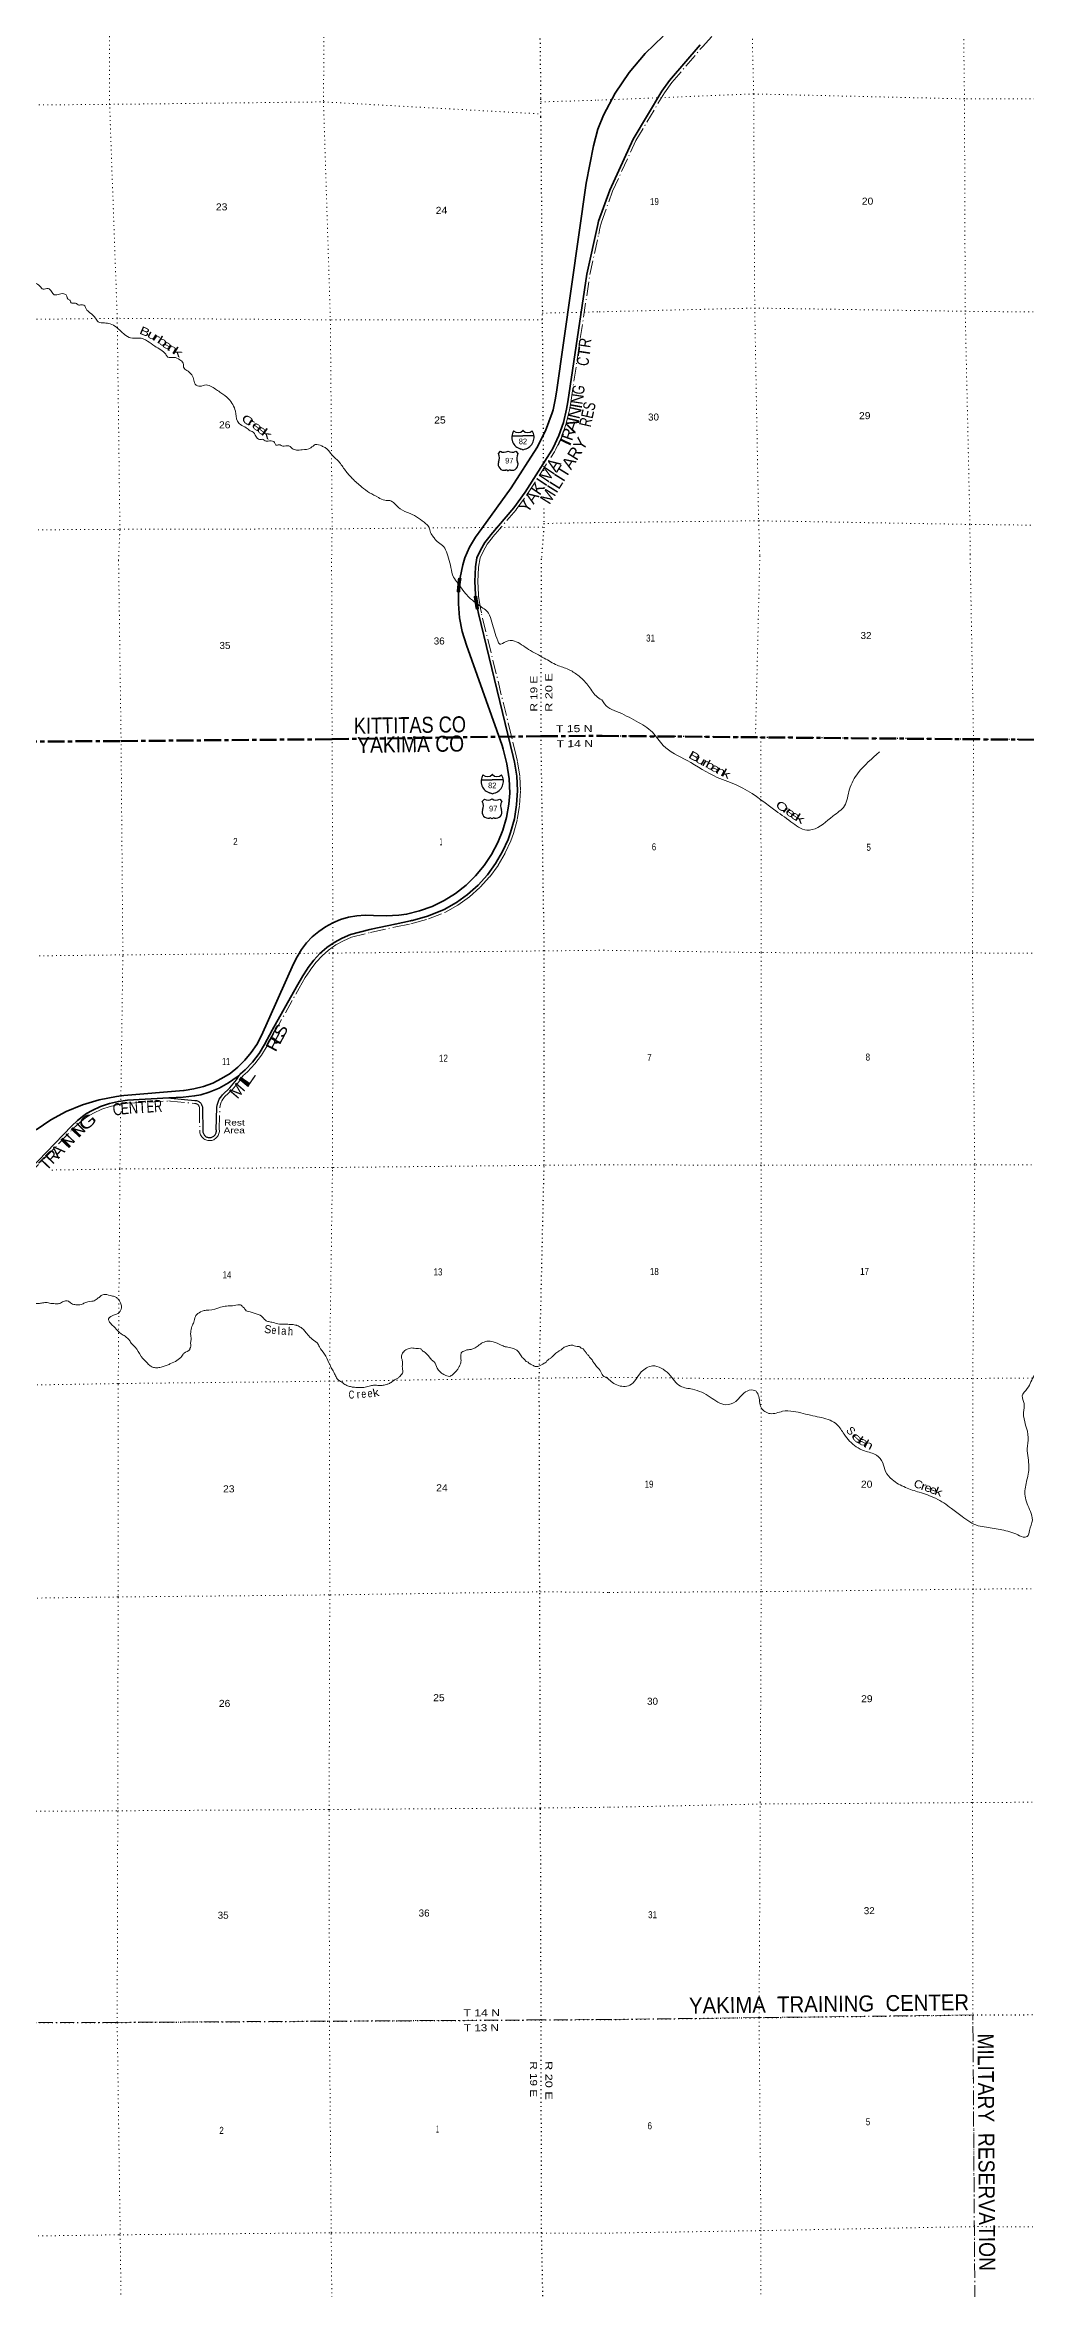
# Model space of a CAD drawing. Header units: feet. Extents: x -6 to 252658, y -374658 to -170635.
# Drawn here: x 143383 to 167890, y -317587 to -261526 of the extents above; entities that cross this region are included whole.
import ezdxf
from ezdxf.enums import TextEntityAlignment as Align

# ---------------------------------------------------------------- set-up
doc = ezdxf.new("R2010")
doc.units = ezdxf.units.FT
doc.header["$LTSCALE"] = 70
for name, pattern in [('DOT_DASHED', [7.7, 5, -1.2, 0.3, -1.2]), ('DOTTED', [1.5, 0.3, -1.2]), ('LONG_DASH_SHORT_DASH', [9.9, 6, -1.2, 1.5, -1.2])]:
    doc.linetypes.add(name, pattern=pattern)
for name, color, linetype, lineweight in [('11', 7, 'LONG_DASH_SHORT_DASH', 60), ('15', 7, 'Continuous', 25), ('16', 7, 'Continuous', 25), ('18', 7, 'Continuous', 35), ('39', 7, 'Continuous', 13), ('44', 7, 'DOT_DASHED', 13), ('45', 7, 'Continuous', 25), ('55', 7, 'Continuous', 13), ('6', 7, 'DOTTED', 25), ('7', 7, 'DOTTED', 13)]:
    doc.layers.add(name, color=color, linetype=linetype, lineweight=lineweight)
doc.layers.add('12', color=7, linetype='Continuous')
doc.layers.add('41', color=7, linetype='Continuous')

msp = doc.modelspace()

# ---------------------------------------------------------------- linework, layer by layer
at = {"layer": '11'}
for points in [[(139991.69, -278955.12), (145289.24, -278925.05), (150562.6, -278877.95), (155787.41, -278802.25), (157314.66, -278795.95)], [(157314.66, -278795.95), (166340.44, -278878.47), (171882.51, -278919.52), (188780.3, -278964.83)]]:
    msp.add_lwpolyline(points, dxfattribs=at)
at = {"layer": '15'}
for p, q in [((155058.6, -271297.7), (155335.01, -271297.7)), ((155331.31, -271166.23), (155334.21, -271163.32)), ((155337.38, -271165.7), (155333.95, -271163.32)), ((155335.01, -271643.28), (155271.12, -271625.32)), ((155334.48, -271643.54), (155398.11, -271624.8)), ((154292.25, -279893.99), (154568.66, -279893.99)), ((154568.66, -280239.57), (154504.77, -280221.61)), ((154564.96, -279762.52), (154567.86, -279759.61)), ((154571.03, -279761.99), (154567.6, -279759.61)), ((154568.13, -280239.83), (154631.76, -280221.09))]:
    msp.add_line(p, q, dxfattribs=at)
for points in [[(155610.37, -271297.7), (155334.48, -271297.7), (155335.01, -271297.7)], [(154844.02, -279893.99), (154568.13, -279893.99), (154568.66, -279893.99)]]:
    msp.add_lwpolyline(points, dxfattribs=at)
for centre, radius, start, end in [((155361.23, -271332.8), 306.13, 148.44436, 254.43378), ((155212.63, -271050.2), 165.66, 227.34298, 315.81155), ((155456.32, -271050.2), 165.66, 224.18883, 312.69391), ((155307.72, -271332.8), 306.13, 283.08088, 31.62481), ((154594.88, -279929.09), 306.13, 148.44436, 254.43378), ((154446.28, -279646.49), 165.66, 227.3422, 315.81178), ((154689.97, -279646.49), 165.66, 224.18884, 312.6939), ((154541.37, -279929.09), 306.13, 283.08086, 31.62486)]:
    msp.add_arc(centre, radius, start, end, dxfattribs=at)
at = {"layer": '16'}
for p, q in [((154720.71, -271742.24), (154772.02, -271683.48)), ((154963.78, -271677.51), (154963.5, -271677.71)), ((155155.87, -271683.39), (155207.26, -271742.24)), ((154318.55, -280436.95), (154369.86, -280378.19)), ((154561.62, -280372.22), (154561.34, -280372.42)), ((154753.71, -280378.1), (154805.1, -280436.95))]:
    msp.add_line(p, q, dxfattribs=at)
for centre, radius, start, end in [((154527.73, -271852.87), 222.05, 332.97043, 29.75871), ((154863.1, -271525.82), 182.07, 239.97227, 303.45418), ((155064.88, -271526.32), 181.52, 236.33975, 300.08743), ((155064.87, -271525.82), 182.07, 236.54582, 236.59441), ((155400.23, -271852.87), 222.05, 150.24129, 207.02957), ((154866.92, -272007.77), 151.42, 159.09177, 283.81923), ((155061.04, -272007.77), 151.42, 256.18077, 20.90823), ((154464.76, -280702.48), 151.42, 159.09177, 283.81923), ((154125.57, -280547.58), 222.05, 332.97043, 29.75871), ((154460.94, -280220.53), 182.07, 239.97227, 303.45418), ((154662.72, -280221.03), 181.52, 236.33975, 300.08743), ((154662.71, -280220.53), 182.07, 236.54582, 236.59441), ((154658.88, -280702.48), 151.42, 256.18077, 20.90823), ((154998.07, -280547.58), 222.05, 150.24129, 207.02957)]:
    msp.add_arc(centre, radius, start, end, dxfattribs=at)
for centre, major_axis, start_param, end_param in [((154922.26, -272206.59), (-19.56, 51.67), 4.95877769, 6.28318531), ((155005.71, -272206.59), (19.56, 51.67), 0, 1.32637542), ((154520.1, -280901.3), (-19.56, 51.67), 4.95877769, 6.28318531), ((154603.55, -280901.3), (19.56, 51.67), 0, 1.32637542)]:
    msp.add_ellipse(centre, major_axis=major_axis, ratio=0.929097, start_param=start_param, end_param=end_param, dxfattribs=at)
at = {"layer": '18'}
msp.add_line((153722.21, -275206.26), (153722.24, -275202.92), dxfattribs=at)
for points in [[(157210.37, -263631.5), (157350.06, -263284.72), (157641.81, -262735.48), (157989.38, -262219.74), (158388.95, -261743.16), (158836.15, -261310.96)], [(157226.19, -265933.22), (157506.73, -265156.23), (158092.05, -263884.94), (158807.06, -262681.81), (159001.7, -262419.85), (159765.89, -261523.34)], [(153881.08, -274349.65), (154001.51, -274081.9), (154150.6, -273825.89), (154305.12, -273612.33), (155037.36, -272593.85), (155685.35, -271594.72), (155898.45, -271168.21), (156065.36, -270723.16), (156086.71, -270647.28), (156139.65, -270393.89), (156172.27, -270208.73), (156912.77, -264984), (157095.04, -264049.14), (157210.37, -263631.5)], [(154182.3, -274347.63), (154271.25, -274153.39), (154381.82, -273966.47), (154511.32, -273792.14), (154528.12, -273772.09), (155106.4, -273095.23), (155388.5, -272705.35), (156055.64, -271655.14), (156089.36, -271593.75), (156233.92, -271286.02), (156345.51, -270964.86), (156422.93, -270633.8), (156455.43, -270448.27), (156934.75, -267254.71), (157203.65, -266014.47), (157226.19, -265933.22)], [(143167.69, -288637.6), (143529.91, -288388.95), (143916.13, -288179.53), (144322.13, -288011.62), (144743.45, -287887.07), (145175.49, -287807.25), (145360.62, -287784.11), (146850.49, -287655.27), (146861.49, -287654.27), (147106.83, -287618.48), (147347.09, -287557.25), (147579.63, -287471.23), (147801.91, -287361.38), (148011.48, -287228.89), (148206.06, -287075.23), (148383.51, -286902.06), (148541.89, -286711.3), (148679.46, -286505.03), (148794.71, -286285.51), (149602.65, -284491.63), (149688.23, -284314.25), (149797.61, -284136.35), (149924.98, -283970.87), (150068.95, -283819.6), (150227.95, -283684.21), (150400.22, -283566.19), (150583.89, -283466.81), (150776.94, -283387.19), (150977.26, -283328.17), (151182.65, -283290.42), (151390.86, -283274.34), (151599.61, -283280.12), (151917.04, -283296.18), (152234.41, -283278.98), (152427.71, -283252.01), (152751.76, -283170.64), (153065.53, -283055.85), (153365.59, -282908.89), (153648.63, -282731.38), (153911.58, -282525.24), (154151.53, -282292.75), (154365.87, -282036.46), (154552.24, -281759.16), (154708.61, -281463.9), (154833.26, -281153.91), (154924.82, -280832.59), (154982.3, -280503.46), (155003.58, -280228.91), (154987.15, -279864.92), (154931.43, -279490.91), (154836.91, -279124.78), (154811.74, -279035.82), (153919.67, -276525.35), (153817.16, -276190.3), (153750.23, -275846.38), (153719.62, -275497.34), (153722.59, -275203.57), (153735.85, -275019.14), (153754.09, -274879.48), (153763, -274837.26), (153830.45, -274517.81), (153881.08, -274349.65)], [(148272.34, -287244.92), (148393.89, -287140.23), (148577.03, -286945.62), (148738.82, -286732.94), (148877.5, -286504.51), (149065.63, -286151.94), (149674.27, -285064), (149829.22, -284794.01), (149940.95, -284625.43), (149967.8, -284584.66), (150104.7, -284403.1), (150259.83, -284236.84), (150431.49, -284087.7), (150617.8, -283957.33), (150816.71, -283847.14), (151026.06, -283758.35), (151503.18, -283634.37), (151542.36, -283626.53), (152139.99, -283497.64), (152520.41, -283417.89), (152545.55, -283412.62), (152570.41, -283405.69), (152952.28, -283299.3), (153345.06, -283144.03), (153367.86, -283133.53), (153670.08, -282960.9), (153952.6, -282757.62), (154212.32, -282525.93), (154446.4, -282268.36), (154652.27, -281987.73), (154827.68, -281687.12), (154964.11, -281386.64), (155026.49, -281213.28), (155120.22, -280869.26), (155177.48, -280517.32), (155197.64, -280161.33), (155180.48, -279805.18), (155126.18, -279452.78), (155094.12, -279307.25), (154222.31, -275741.12), (154196.87, -275623.16), (154148.26, -275309.06), (154146.97, -275265.8), (154130.03, -274938.06), (154149.56, -274570.3), (154182.3, -274347.63)], [(146483.18, -287844.56), (146844.39, -287824.7), (147127.43, -287793.59), (147281.38, -287763.89), (147491.04, -287698.69), (147737.5, -287595.4), (147971.81, -287466.91), (148191.41, -287314.63), (148272.34, -287244.92)], [(142172.08, -290487.39), (144047.76, -288548.34), (144196.27, -288406.82), (144358.75, -288281.59), (144427.88, -288236), (144567.9, -288154.74), (144777.23, -288057), (144995.64, -287981.69), (145220.72, -287929.61), (145450.01, -287901.35), (146483.18, -287844.56)]]:
    msp.add_lwpolyline(points, dxfattribs=at)
at = {"layer": '39'}
for points in [[(139035.59, -267684.41), (139156.93, -267680.63), (139350.22, -267717.75), (139543.3, -267716.63), (139673.45, -267607.18), (139827.84, -267517.72), (139902.4, -267543.45), (140034.98, -267512.49), (140187.28, -267406.94), (140357.77, -267317.38), (140472.32, -267300.61), (140567.14, -267354.41), (140697.87, -267353.65), (140872.43, -267272.12), (140926.58, -267243.63), (140954.46, -267191.13), (141006.47, -267138.49), (141097.02, -267146.02), (141217.7, -267145.32), (141400.73, -267146.27), (141604.02, -267173.27), (141742.81, -267174.48), (141865.31, -267139.55), (141957.7, -267114.86), (142106.61, -267128.08), (142237.59, -267173.62), (142362.68, -267245.35), (142429.09, -267253.02), (142509.87, -267314.95), (142590.35, -267318.51), (142642.79, -267346.38), (142797.71, -267355.55), (142940.78, -267405.04), (143134.21, -267470.34), (143261.42, -267562.19), (143338.22, -267632.2), (143464.86, -267617.37), (143547.71, -267691.36), (143616.52, -267769.47), (143749.21, -267758.63), (143883.94, -267753.82), (143932.51, -267809.9), (143954.99, -267876.2), (144017.56, -267918.1), (144037.95, -267970.32), (144078.23, -267980.15), (144118.45, -267977.9), (144152.66, -267981.73), (144231.36, -268029.58), (144321.82, -268021), (144380.31, -268050.86), (144412.89, -268125.14), (144509.93, -268219.19), (144647.44, -268357.27), (144718.31, -268445.43), (144873.35, -268476.73), (145016.25, -268496.03), (145171.59, -268583.7), (145375.71, -268765.68), (145527.01, -268851.36), (145730.16, -268852.19), (145945.77, -268927.43), (146131.5, -269055.17), (146280.83, -269146.89), (146404.11, -269258.9), (146458.8, -269331.04), (146601.65, -269338.27), (146760.84, -269393.7), (146837.72, -269477.8), (146862.54, -269606.47), (146963.49, -269678.35), (147034.26, -269748.39), (147101.28, -269870.79), (147142.23, -270005.41), (147263.18, -270057.04), (147411.86, -270025.99), (147560.95, -270073.43), (147782.99, -270223.1), (147976.87, -270370.93), (148080.22, -270515.25), (148147.47, -270679.92), (148197.08, -270931.24), (148269.94, -271015.35), (148417.19, -271095.01), (148518.15, -271168.9), (148608.92, -271218.7), (148655.64, -271304.98), (148748.6, -271386.97), (148839.12, -271388.45), (148889.59, -271424.39), (148998.21, -271425.78), (149127.15, -271465.28), (149157.65, -271527.51), (149240.08, -271520.99), (149330.78, -271556.69), (149405.17, -271550.22)], [(149405.17, -271550.22), (149499.73, -271555.71), (149566.39, -271609.67), (149677.23, -271651.3), (149811.97, -271646.49), (150032.95, -271596.9), (150141.14, -271517.77), (150304.23, -271551.04), (150388.91, -271588.79), (150566.92, -271778.98), (150728.68, -271939.07), (150892.76, -272157.52), (151068.84, -272361.81), (151305.31, -272575.81), (151499.15, -272717.6), (151721.03, -272837.08), (151882.32, -272908.61), (152007.05, -272913.92), (152097.84, -272965.73), (152263.59, -273119.76), (152511.61, -273237.08), (152723.42, -273354.6), (152907.2, -273494.44), (152988.14, -273586.56), (153021, -273713.18), (153102.07, -273829.45), (153158.8, -273905.61), (153294.11, -274009.5), (153399.41, -274143.75), (153474.75, -274353.26)], [(153474.75, -274353.26), (153534.79, -274591.49), (153598.3, -274826.06), (153703.16, -274972.96)], [(153700.51, -274969.24), (153768.16, -275064.02), (153897.51, -275233.94), (154026.67, -275369.73), (154210.6, -275512.19)], [(154210.6, -275512.19), (154240.24, -275535.15), (154472.02, -275726.56), (154559.57, -275952.95), (154623.03, -276177.48), (154706.66, -276421.97), (154753.24, -276500.01), (154911.36, -276436.83), (155119.94, -276427.57), (155474.17, -276634.33), (155868.6, -276852.9), (156188.55, -277027.73), (156472.01, -277134.5), (156705.53, -277279.71), (156957.68, -277525.22), (157165.84, -277797.09), (157305.19, -277897.26)], [(164247.02, -279196.77), (163718.85, -279718.35), (163497.9, -280129.66), (163371.56, -280546.45), (163083.28, -280799.34), (162568.14, -281137.93), (162433.4, -281150.75), (162035.79, -280941.94), (161601.37, -280630.83), (160714.6, -280040.86), (160192.25, -279834.77), (159437.24, -279410.89), (158839.44, -279032.36), (158569.93, -278706.24), (158167.9, -278429.11), (157675.51, -278184.66), (157456.78, -278080.64), (157305.19, -277897.26)], [(141232.78, -292619.3), (141335.56, -292625.86), (141373.55, -292613.35), (141395.59, -292609.07), (141493.64, -292583.79), (141625.91, -292566.1), (141730.12, -292552.77), (141818.47, -292555.69), (141892.86, -292566.81), (142064.08, -292618.85), (142110.56, -292646.36), (142122.98, -292678.3), (142126.18, -292780.57), (142132.64, -292989.13), (142139.27, -293041.21), (142164.27, -293119.13), (142194.93, -293166.9), (142201.07, -293176.85), (142257.74, -293216.27), (142368.42, -293240.97), (142512.84, -293233.18), (142546.68, -293208.68), (142600.27, -293157.87), (142657.6, -293082.93), (142743.22, -293023.7), (142821.13, -292992.64), (142915.22, -292971.41), (143015.58, -292972.18), (143083.94, -292981.37), (143224.41, -292979.62), (143326.62, -292966.33), (143442.92, -292956.87), (143561.64, -292981.47), (143571.67, -292981.35), (143714.24, -292987.62), (143752.28, -292979.12), (143846.05, -292929.81), (143898.06, -292915.13), (143972.43, -292924.24), (144045.33, -292979.51), (144109.86, -293004.78), (144202.32, -293015.68), (144316.49, -292996.22), (144356.37, -292973.66), (144558.52, -292925.02), (144614.6, -292914.29), (144716.13, -292842.82), (144724.11, -292838.71), (144789.71, -292783.73), (144879.7, -292756.55), (145074.86, -292796.26), (145159.45, -292821.29), (145218.24, -292870.72), (145248.81, -292910.46), (145283.82, -292986.26), (145297.1, -293092.42), (145277.73, -293152.84), (145234.27, -293211.55), (145188.45, -293242.21), (145064.55, -293287.88), (145006.75, -293322.7), (144977.11, -293363.18), (144975.41, -293389.28), (145008.34, -293459.09), (145099.73, -293550.24), (145115.97, -293566.08), (145172.89, -293627.57), (145341.12, -293767.92), (145389.63, -293797.41), (145420.13, -293831.13), (145472.76, -293868.6), (145523.83, -293944.2), (145609.21, -294037.43), (145643.75, -294073.12), (145780.72, -294286.07), (145827.62, -294349.69), (145947.46, -294470.57), (145959.66, -294484.46), (146034.68, -294549.74), (146123.38, -294582.75), (146231.75, -294581.41), (146287.83, -294570.68), (146487.74, -294502.02), (146527.64, -294481.46)], [(157424.91, -294825.81), (157681.06, -295016.89), (158007.07, -295025.09), (158292.87, -294691.82), (158575.7, -294541.48), (158983.32, -294742.19), (159272.83, -295046.08), (159575.1, -295122.77), (160016.9, -295319.27), (160406.36, -295510.03), (160655.37, -295426.21), (160939.59, -295167.32), (161134.7, -295156.17), (161250.98, -295428.88), (161290.1, -295581.42), (161512.32, -295732.93), (161825.88, -295674.88), (162095.52, -295677.37), (162581.08, -295787.19), (163016.36, -295899.31), (163181.96, -296002.89), (163364.47, -296247.09), (163668.11, -296558.94), (163873.96, -296664.31), (164174.41, -296773.17), (164330.45, -296963.24), (164400.11, -297177.93), (164566.3, -297382.01), (164897.43, -297577.13), (165242.2, -297697.79), (165651.55, -297848.25), (166049.42, -298103.29), (166312.18, -298304.82), (166711.91, -298533.72), (166919.39, -298572.74), (167310.13, -298638.88), (167705.22, -298761.27), (167888.67, -298820.53), (167942.9, -298802.14), (168000.38, -298653.07), (168069.29, -298393.38), (168021.75, -298176.56), (167886.7, -297791.39), (167924.85, -297431.38), (167985.06, -297061.19), (167942.19, -296609.16), (167966.71, -296329.63), (167850.41, -295707.16), (167863.14, -295475.94), (167817.8, -295291.27), (167941.48, -295107.65), (168122.63, -294770.95), (168318.93, -294619.08), (168725.27, -294600.71), (169107.24, -294542.27), (169338.85, -294579.15), (169547.03, -294393.05), (169573.07, -294027.07), (169636.69, -293896.05), (169817.79, -293897.04), (169968, -293777.6), (169924.4, -293546.69), (169973.87, -293403.69), (170021.23, -293242.62), (169963.72, -293041.94), (170082.1, -292984.99), (170268.14, -293142.73), (170402.14, -293003.28), (170534.27, -292887.96), (170744.92, -292782.25), (171036.58, -292764.52), (171341.67, -292634.15), (171595.05, -292608.6), (171704.6, -292762.75), (171759.37, -292838.83), (171883.58, -292745.66), (172066.2, -292662.22), (172179.11, -292701.78), (172321.36, -292942.18), (172452.04, -292923.36), (172600.39, -292830.05), (172731.44, -292873.54), (172686.13, -293040.63), (172837.95, -293196.55), (173203.9, -293152.27), (173616.48, -293168.03), (173892.91, -293299.14), (173859.7, -293470.18), (173879.12, -293695.2), (173973.51, -293664.51), (174081.51, -293551.34)], [(146527.64, -294481.46), (146806.48, -294297.47), (146838.03, -294248.94), (146865.78, -294218.5), (147003.21, -294128.55), (147009, -294108.41), (147028.35, -294045.98), (147027.34, -293959.73), (147042.32, -293867.28), (147033.55, -293803.18), (147029.27, -293781.17), (147030.32, -293698.91), (147060.79, -293558.11), (147084.12, -293493.63), (147105.68, -293449.23), (147146.19, -293308.31), (147175.76, -293261.8), (147313.24, -293175.85), (147413.28, -293148.54), (147481.48, -293145.69), (147777.73, -293075.83), (147923.88, -293043.94), (148076.33, -293036.03), (148248.69, -293013.85), (148292.98, -293025.34), (148337.72, -293074.93), (148351.85, -293082.79), (148416.98, -293160.22), (148465.36, -293177.68), (148662.73, -293235.42), (148765.57, -293276.28), (148877.17, -293379.22), (148897.46, -293399.03), (148976.13, -293432.17), (149088.82, -293456.86), (149245.8, -293493.03), (149426.53, -293500.84), (149557.04, -293505.25), (149675.71, -293525.86), (149689.8, -293529.69), (149742.26, -293553.11), (149841.42, -293622.11), (149906.56, -293701.54), (150131.92, -293921.44), (150194.72, -293970.82), (150245.96, -294062.47), (150370.5, -294243.48), (150481.44, -294462.78), (150497.95, -294500.69), (150520.21, -294516.46)], [(150518.2, -294516.48), (150553.46, -294614.35), (150594.2, -294666), (150614.92, -294721.92), (150639.47, -294761.74), (150690.79, -294859.41), (150804.23, -294948.27), (150905.38, -295017.24), (151000.13, -295052.19), (151090.67, -295071.12), (151161, -295078.28), (151359.7, -295077.85), (151493.8, -295046.1), (151597.9, -295022.75), (151742.49, -295029), (151764.56, -295028.73), (151814.73, -295028.1), (151918.85, -295006.76), (151994.76, -294975.74), (152078.46, -294924.56), (152138.16, -294879.69), (152208, -294844.73), (152261.64, -294797.93), (152330.67, -294692.77), (152317.02, -294554.51), (152326.14, -294476.17), (152319.24, -294400.02), (152298.28, -294324.05), (152297.86, -294287.95), (152313.33, -294237.6), (152340.99, -294199.15), (152344.93, -294193.09), (152382.61, -294154.51), (152436.47, -294125.75), (152552.5, -294092.24), (152618.81, -294099.44), (152761.46, -294111.73), (152795.74, -294125.35), (152814.11, -294151.2), (152858.63, -294182.75), (152998.76, -294323.45), (153069.95, -294404.82), (153112.47, -294436.39), (153192.6, -294595.89), (153267.97, -294691.26), (153338.86, -294746.56), (153355.02, -294754.38), (153429.69, -294789.57), (153498.07, -294800.76), (153583.82, -294753.57), (153667.12, -294668.3), (153714.55, -294603.52), (153747.96, -294542.93), (153784.88, -294438.16), (153781.21, -294295.77), (153788.44, -294227.47), (153794.28, -294211.36), (153877.98, -294160.17), (153911.94, -294145.72), (153956.02, -294139.15), (153974.06, -294136.93), (154058.19, -294121.85), (154142.12, -294090.73), (154243.61, -294015.26), (154361.19, -293943.59), (154431.2, -293922.67), (154513.52, -293925.68), (154589.93, -293936.77), (154791.61, -294020.55), (154888.4, -294059.48), (155029.21, -294085.84), (155095.69, -294107.08), (155127.94, -294118.73), (155290.51, -294291.26), (155319.1, -294333.03), (155365.68, -294368.57), (155388.12, -294400.39), (155418.53, -294426.09), (155464.97, -294449.59), (155505.54, -294487.22), (155521.67, -294493.03), (155596.39, -294532.24), (155682.99, -294557.25), (155728.98, -294542.64), (155868.7, -294474.73), (155912.49, -294444.09), (155934.24, -294415.75), (155985.95, -294374.99), (156041.68, -294334.18), (156130.98, -294246.83), (156234.46, -294169.33), (156254.4, -294159.05), (156292.3, -294138.52), (156326, -294102), (156413.79, -294056.78), (156485.75, -294031.83), (156586.03, -294024.58)], [(156586.03, -294024.58), (156722.88, -294057), (156757.05, -294060.6), (156787.57, -294096.33), (156843.95, -294111.68), (156864.5, -294153.56), (156898.98, -294183.23), (156919.5, -294223.1), (156970.36, -294280.65), (156986.67, -294302.52), (157049.67, -294369.95), (157100.86, -294457.58), (157143.54, -294503.2), (157170.19, -294551.01), (157218.86, -294594.56), (157382.02, -294817.23), (157424.52, -294823.5)]]:
    msp.add_spline(points, degree=3, dxfattribs=at)
at = {"layer": '44'}
for points in [[(157296.73, -265958.7), (157576.19, -265184.7), (158158.53, -263919.88), (158869.56, -262723.44), (159060.41, -262466.59), (159822.02, -261573.1), (161042.08, -260249.55)], [(154265.05, -274347.07), (154337.8, -274188.19), (154444.37, -274008.04), (154570.22, -273838.63), (154585.38, -273820.53), (155165.39, -273141.65), (155450.59, -272747.48), (156120.23, -271693.34), (156156.24, -271627.78), (156303.47, -271314.35), (156417.64, -270985.76), (156496.44, -270648.82), (156529.46, -270460.31), (157008.56, -267268.24), (157228.4, -266254.28)], [(157296.73, -265958.7), (157257.39, -266106.29), (157228.4, -266254.28)], [(155050.49, -278812.93), (154295.41, -275724.31), (154270.65, -275609.51), (154223.09, -275302.18), (154221.91, -275262.75), (154205.13, -274938.11), (154224.29, -274577.4), (154265.05, -274347.07)], [(148329.02, -287295.09), (148445.81, -287194.49), (148634.34, -286994.16), (148800.89, -286775.22), (148942.69, -286541.65), (149131.45, -286187.91), (149739.52, -285100.98), (149893.07, -284833.43), (150003.53, -284666.77), (150029.12, -284627.91), (150162.22, -284451.39), (150311.99, -284290.88), (150477.71, -284146.9), (150657.58, -284021.03), (150849.61, -283914.65), (151050.26, -283829.55), (151519.98, -283707.49), (151557.62, -283699.96), (152155.59, -283571), (152535.8, -283491.29), (152563.33, -283485.52), (152590.54, -283477.94), (152976.2, -283370.49), (153374.55, -283213.02), (153402.21, -283200.28), (153710.69, -283024.07), (153999.59, -282816.2), (154265.18, -282579.28), (154504.55, -282315.89), (154715.07, -282028.92), (154894.39, -281721.61), (155033.65, -281414.89), (155098.07, -281235.87), (155193.62, -280885.18), (155252.14, -280525.48), (155272.74, -280161.65), (155255.2, -279797.64), (155199.94, -279438.99), (155167.18, -279290.27), (155050.02, -278811.05)], [(146480.98, -287919.88), (146525.08, -287925.45), (147127.75, -287980.25), (147144.55, -287981.76), (147157.22, -287984.25), (147169.54, -287988.05), (147181.42, -287993.13), (147192.69, -287999.41), (147203.24, -288006.83), (147212.96, -288015.32), (147221.73, -288024.78), (147229.48, -288035.1), (147236.1, -288046.19), (147241.53, -288057.9), (147245.69, -288070.09), (147248.57, -288082.68), (147250.11, -288095.5), (147250.33, -288109.92), (147250.14, -288113.86), (147254.28, -288647.77), (147253.6, -288668.07), (147255.44, -288693.79), (147259.96, -288719.17), (147267.11, -288743.94), (147276.81, -288767.83), (147288.95, -288790.56), (147303.39, -288811.91), (147320, -288831.62), (147338.57, -288849.5), (147358.91, -288865.33), (147380.79, -288878.96), (147403.98, -288890.22), (147428.21, -288898.99), (147453.24, -288905.2), (147478.77, -288908.74), (147504.53, -288909.6), (147530.25, -288907.76), (147555.63, -288903.24), (147580.4, -288896.09), (147604.27, -288886.39), (147627.02, -288874.25), (147648.36, -288859.81), (147668.08, -288843.2), (147685.95, -288824.63), (147701.78, -288804.31), (147715.42, -288782.41), (147726.68, -288759.22), (147735.46, -288734.97), (147741.65, -288709.94), (147745.19, -288684.43), (147746.05, -288658.67), (147744.3, -288634.3), (147744.03, -288632.37), (147757.77, -288085.41), (147763.95, -288040.35), (147774.87, -287995.93), (147790.37, -287952.9), (147810.28, -287911.73), (147834.38, -287872.87), (147863.02, -287835.96), (147877.72, -287819.83), (148062.32, -287639.63), (148230.57, -287436.92), (148311.59, -287319.97), (148328.27, -287295.88)], [(142228.44, -290537), (144100.61, -288601.58), (144245.17, -288463.83), (144402.35, -288342.68), (144467.38, -288299.79), (144602.66, -288221.28), (144805.4, -288126.62), (145016.37, -288053.87), (145233.8, -288003.57), (145456.66, -287976.1), (146480.97, -287919.8)], [(157535.27, -310872.72), (155790.5, -310884.04), (145191.11, -310946.39), (139887.65, -310952.78), (139908.89, -305686.29), (134609.69, -305672.76), (134675.07, -301643.34), (137844.69, -301718.87), (137845.02, -301529.86), (137270.89, -301043.13), (137305.11, -297773.46), (139925.1, -297762.28), (139950.91, -295060.58), (139952.68, -294649.19)], [(166647.31, -320017.83), (166582.76, -310760.64), (157535.27, -310872.72)]]:
    msp.add_lwpolyline(points, dxfattribs=at)
at = {"layer": '45'}
msp.add_lwpolyline([(146483.18, -287844.56), (146533.18, -287850.88), (147134.5, -287905.55), (147155.18, -287907.41), (147175.56, -287911.42), (147195.4, -287917.54), (147214.5, -287925.7), (147232.64, -287935.81), (147249.62, -287947.76), (147265.26, -287961.42), (147279.38, -287976.64), (147291.84, -287993.25), (147302.49, -288011.08), (147311.23, -288029.92), (147317.94, -288049.57), (147322.56, -288069.82), (147325.04, -288090.43), (147325.36, -288111.2), (147325.15, -288115.43), (147329.29, -288648.74), (147328.69, -288666.64), (147329.97, -288684.51), (147333.11, -288702.15), (147338.08, -288719.37), (147344.82, -288735.97), (147353.26, -288751.77), (147363.3, -288766.61), (147374.84, -288780.31), (147387.75, -288792.74), (147401.88, -288803.74), (147417.09, -288813.21), (147433.21, -288821.04), (147450.06, -288827.14), (147467.45, -288831.45), (147485.19, -288833.91), (147503.1, -288834.51), (147520.97, -288833.23), (147538.61, -288830.09), (147555.82, -288825.12), (147572.42, -288818.38), (147588.23, -288809.94), (147603.06, -288799.9), (147616.77, -288788.36), (147629.19, -288775.45), (147640.2, -288761.32), (147649.67, -288746.11), (147657.5, -288729.99), (147663.6, -288713.14), (147667.9, -288695.75), (147670.36, -288678.01), (147670.96, -288660.1), (147669.68, -288642.23), (147668.9, -288636.7), (147682.9, -288079.36), (147690.18, -288026.26), (147702.98, -287974.21), (147721.14, -287923.79), (147744.47, -287875.54), (147772.72, -287830), (147805.58, -287787.65), (147823.75, -287767.7), (148007.12, -287588.71), (148170.78, -287391.53), (148249.94, -287277.26), (148272.34, -287244.92)], dxfattribs=at)
at = {"layer": '55'}
for p, q in [((153754.63, -275199.69), (153689.74, -275195.79)), ((153698.27, -275188.28), (153747.09, -275191.22)), ((153724.09, -274856.81), (153788.5, -274865.54)), ((153779.36, -274872.36), (153731, -274865.82)), ((154115.67, -275311.67), (154180, -275302.31)), ((154173.13, -275311.39), (154124.03, -275318.53)), ((154226.8, -275616.87), (154162.75, -275627.94)), ((154169.05, -275618.73), (154217.95, -275610.27))]:
    msp.add_line(p, q, dxfattribs=at)
for centre, radius, start, end in [((157997.89, -275461.87), 4316.32, 171.94903, 176.45966), ((157997.89, -275461.87), 4308.32, 172.04763, 176.35911), ((157997.89, -275460.37), 4259.32, 172.06485, 176.37695), ((157997.89, -275460.37), 4251.32, 171.94903, 176.48219), ((171568.4, -272855.47), 17625.4, 188.00908, 189.04936), ((171568.4, -272855.47), 17617.4, 188.03676, 189.024), ((171569.03, -272855.48), 17568.4, 188.03576, 189.02141), ((171569.03, -272855.48), 17560.4, 188.01091, 189.04947)]:
    msp.add_arc(centre, radius, start, end, dxfattribs=at)
at = {"layer": '6'}
msp.add_line((155856.24, -273575.94), (155796.95, -274336.69), dxfattribs=at)
for points in [[(155097.37, -228568.74), (155120.38, -230635.89), (155129.05, -230752.58), (155249.12, -235918.89), (155249.82, -236049.72), (155401.84, -241032.86), (155401.92, -241187.67), (155496.91, -246553.4), (155613.25, -252150.48), (155607.19, -252661.6), (155722.8, -257606.7), (155722.2, -258011.11), (155777.81, -262878.24), (155776.7, -263326.75), (155820.04, -268157.72), (155816.21, -268473.4), (155845.69, -272209.85)], [(155852.8, -273110.74), (155855.77, -273487.38), (155856.24, -273575.94)], [(155885.34, -320093.56), (155800.02, -316207.66), (155789.59, -310884.05), (155774.78, -305597.67), (155753.77, -300170.63), (155743.21, -294823.64), (155864.34, -289525.94), (155867.43, -284167.55), (155787.41, -278802.25), (155796.95, -274336.69)], [(188780.3, -278964.83), (187882.94, -278960.69), (182549.32, -278944.62), (177227.44, -278930.88), (171912.46, -278918.25), (166600.32, -278880.14), (161282.06, -278832.22), (161147.72, -278830.99), (157314.66, -278795.95)], [(128418.33, -310933.35), (129273.26, -310938.78), (134548.58, -310958.63), (139887.65, -310952.78), (145191.11, -310946.39), (150488.98, -310914.68), (155790.5, -310884.04), (157535.27, -310872.72)], [(157535.27, -310872.72), (161242.49, -310827.14), (166582.76, -310760.64), (171875.72, -310729.73), (177163.64, -310732.01), (182465.88, -310776.42), (187784.16, -310810.69), (189043.14, -310810.36)]]:
    msp.add_lwpolyline(points, dxfattribs=at)
at = {"layer": '7'}
for p, q in [((155775.45, -262952.55), (157205.39, -262908.87)), ((155817.68, -268232.03), (157241.77, -268197.59)), ((155855.77, -273487.38), (157277.98, -273463.19)), ((161256.92, -274298.85), (161147.72, -278830.99))]:
    msp.add_line(p, q, dxfattribs=at)
for points in [[(160806.26, -228529.22), (160940, -231209.05), (160965, -236443.05), (160981, -241750.05), (160993, -247011.05), (160984, -252312.05), (160975, -257493.05), (161103, -262753.05), (161129, -268104.05), (161226, -273420.05), (161256.92, -274298.85)], [(166514.88, -274261.15), (166509, -273511.05), (166391, -268185.05), (166373, -262876.05), (166307, -257601.05), (166299, -252280.05), (166281, -247003.05), (166269, -241896.05), (166253, -236609.05), (166147, -231268.05), (166119.03, -229550.44)], [(150418.45, -246578.86), (150384.91, -252357.97), (150383, -257657.84), (150348.88, -262951.85), (150520.73, -268397.65), (150564.68, -273620.76), (150551.7, -274371.82)], [(145226.18, -274406.26), (145258.86, -273633.45), (145192.52, -268360.15), (145001.09, -263013.09), (145000.94, -257705.19), (145043.27, -252441.32), (145099.02, -246678.18)], [(188647.74, -262904.01), (187624, -262925.05), (182286, -262997.05), (176980, -262886.05), (171698, -262880.05), (166373, -262876.05), (161103, -262753.05), (157205.39, -262908.87)], [(137745.22, -263051.53), (139769.87, -263057.56), (145001.09, -263013.09), (150348.88, -262951.85), (155779.06, -263252.44)], [(155818.57, -268399.09), (150520.73, -268397.65), (145192.52, -268360.15), (139903.08, -268425.08), (137342.12, -268324.01)], [(157241.77, -268197.59), (161129, -268104.05), (166391, -268185.05), (171716, -268237.05), (177035, -268300.05), (182392, -268286.05), (187674, -268232.05), (188691.61, -268219.03)], [(134892.58, -273462.87), (139957.17, -273664.23), (145258.86, -273633.45), (150564.68, -273620.76), (155856.24, -273575.94)], [(188735.67, -273558.04), (187874, -273565.05), (182494, -273556.05), (177120, -273602.05), (171808, -273574.05), (166509, -273511.05), (161226, -273420.05), (157277.98, -273463.19)], [(145226.18, -274406.26), (145288.21, -278902.23), (145332.23, -284296.17), (145281.06, -288020.38)], [(150578.51, -320129.05), (150541.37, -316199.75), (150497.25, -310926.49), (150490.47, -305639.17), (150504.28, -300274.9), (150496.25, -294922.41), (150573.29, -289606.71), (150586.09, -284223.63), (150562.6, -278877.95), (150551.7, -274371.82)], [(166514.88, -274261.15), (166599.56, -278912.12), (166570.14, -284220.86), (166629.15, -289513.02), (166579.79, -294852.03), (166586.32, -300116.34), (166575.18, -305453.12), (166582.76, -310760.64), (166619.85, -316048.29), (166647.31, -320017.83)], [(161282.06, -278832.22), (161290.23, -284210.5), (161287.01, -289527.13), (161289.96, -294865.84), (161288.69, -300172.41), (161269.13, -305446.93), (161237.9, -310825.99), (161285.2, -316144.39), (161274.74, -320056.26)], [(138137.96, -284339.61), (139987.82, -284331.96), (145340.3, -284267.83), (150586.1, -284224.54), (155868.34, -284168.46), (157351.51, -284153.42)], [(157351.51, -284153.42), (161326.46, -284212.3), (166570.14, -284220.86), (171884.26, -284231.03), (177176.35, -284259.42), (182546.92, -284289.37), (187893.31, -284313.43), (188824.39, -284306.45)], [(145276.88, -288324.55), (145259.07, -289621.17), (145216.32, -294999.66), (145214.36, -300327.56), (145205.2, -305669.91), (145191.16, -310956.43), (145266.62, -316252.33), (145317.29, -320163.02)], [(157388.37, -289512.51), (155863.43, -289526.86), (150573.15, -289581.16), (145258.15, -289619.35), (143542.75, -289645.1)], [(188867.96, -289585.63), (187895.8, -289573.75), (182575.8, -289589.75), (177267.51, -289543.36), (171935.26, -289529.27), (166629.15, -289513.02), (161287.01, -289527.13), (157388.37, -289512.51)], [(129880.16, -294980.77), (134634.83, -295032.55), (139932.7, -295069.81), (145225.35, -294981.36), (150496.25, -294922.41), (155722.35, -294847.47), (157424.91, -294825.81)], [(157424.91, -294825.81), (161289.96, -294865.84), (166579.79, -294852.03), (171875.63, -294834.16), (177183.71, -294844.37), (182560.56, -294914.49), (187882.4, -294868.33), (188911.42, -294851.09)], [(157461.87, -300199.94), (155793.46, -300186.02), (150485.97, -300263.14), (145206.08, -300313.91), (139878.86, -300387.95), (134686.12, -300350.12), (129359.3, -300327.8), (128956.31, -300320.96)], [(188956.46, -300308.71), (187877.81, -300295.53), (182529.05, -300211.18), (177210.36, -300106.56), (171926.35, -300084.16), (166582.31, -300118.38), (161284.72, -300182.48), (157461.87, -300199.94)], [(157498.81, -305569.51), (161285.47, -305489.04), (166575.18, -305453.12), (171870.93, -305419.18), (177132.77, -305435.67), (182439.09, -305490.11), (187795.43, -305494.01), (188999.22, -305489.16)], [(132906.76, -305676.09), (134609.68, -305671.85), (139908.89, -305686.29), (145206.05, -305658.04), (150490.4, -305626.39), (155766.97, -305588.2), (157498.81, -305569.51)], [(189086.98, -316121.71), (187776.99, -316139.41), (182468.79, -316109.1), (177182.46, -316032.44), (171864.67, -316082.59), (166619.85, -316049.44), (161265.11, -316150.53), (157571.99, -316210.22)], [(126056.96, -316226.58), (129324.72, -316253.06), (134656.46, -316277.17), (139959.15, -316329.91), (145232.87, -316254.33), (150540.48, -316204.32), (155810.06, -316209.43), (157571.99, -316210.22)]]:
    msp.add_lwpolyline(points, dxfattribs=at)

# ---------------------------------------------------------------- texts
at = {"layer": '12'}
for s, width, p in [('KITTITAS CO', 0.85, (151109.93, -278744.91)), ('YAKIMA CO', 0.9, (151192.32, -279223.34))]:
    msp.add_text(s, height=400, rotation=0.83, dxfattribs=dict(at, width=width)).set_placement(p)
at = {"layer": '15'}
for p in [(155334.12, -271505.81), (154567.77, -280102.1)]:
    msp.add_text('82', height=140, dxfattribs=at).set_placement(p, align=Align.CENTER)
at = {"layer": '16'}
for p in [(154993.67, -271988.02), (154591.51, -280682.73)]:
    msp.add_text('97', height=140, dxfattribs=at).set_placement(p, align=Align.CENTER)
at = {"layer": '41'}
for s, rotation, width, p in [('B', 337.187, 1.4, (145729.74, -268734.43)), ('u', 331.565, 1.6, (145917.94, -268812.84)), ('r', 327.357, 1.75, (146053.3, -268882.28)), ('b', 327.721, 1.65, (146170.14, -268954.13)), ('a', 328.009, 1.65, (146293.3, -269047.38)), ('n', 328.424, 1.65, (146416.99, -269137.87)), ('k', 328.298, 1.75, (146554.55, -269226.46)), ('C', 323.656, 1.5, (148276.14, -270900.64)), ('r', 327.338, 1.75, (148424.48, -271002.8)), ('e', 323.473, 1.7, (148533.08, -271065.96)), ('e', 322.181, 1.75, (148650.69, -271154.79)), ('k', 323.629, 1.9, (148769.57, -271248.9))]:
    msp.add_text(s, height=200, rotation=rotation, dxfattribs=dict(at, width=width)).set_placement(p)
for s, rotation, width, p in [('B', 330.066, 1.6, (159571.9, -279395.75)), ('u', 330.066, 1.65, (159726.94, -279482.73)), ('r', 331.313, 1.6, (159853.78, -279553.24)), ('b', 331.313, 1.5, (159972.06, -279616.49)), ('a', 331.313, 1.55, (160105.31, -279691.27)), ('n', 331.313, 1.55, (160238.73, -279761.56)), ('k', 333.121, 1.55, (160375.33, -279829.74)), ('C', 324.432, 1.45, (161745.72, -280637.04)), ('r', 324.352, 1.85, (161871.94, -280721.24)), ('e', 324.352, 1.65, (161972.58, -280794.08)), ('e', 326.479, 1.6, (162092.55, -280874.94)), ('k', 329.301, 1.7, (162208.97, -280948.45)), ('e', 356.211, 0.8, (149102.97, -293743.28)), ('a', 357.244, 0.85, (149352.13, -293761.21)), ('h', 356.812, 0.85, (149518.15, -293775.18)), ('C', 359.944, 0.75, (151048.39, -295357.01)), ('e', 3.25, 0.8, (151360.63, -295337.38)), ('e', 5.806, 0.85, (151520.89, -295321.73)), ('k', 12.523, 1.15, (151679.15, -295305.07)), ('e', 315.703, 2, (163625.12, -296409.9)), ('l', 324.259, 1.45, (163711.21, -296472.98)), ('a', 329.179, 1.6, (163803.12, -296523.55)), ('h', 333.153, 1.45, (163936.64, -296600.31)), ('C', 340.739, 1.1, (165186.77, -297592.43)), ('r', 340.442, 1.35, (165320.03, -297640.54)), ('e', 340.442, 1.2, (165434.08, -297681.06)), ('e', 339.196, 1.2, (165561.29, -297728.37)), ('k', 339.196, 1.4, (165693.09, -297778.46))]:
    msp.add_text(s, height=200, rotation=rotation, dxfattribs=dict(at, width=width)).set_placement(p, align=Align.CENTER)
for s, rotation, p in [('S', 352.026, (148945.28, -293722.67)), ('l', 1.103, (149234.96, -293759.88)), ('r', 5.486, (151228.42, -295350.86)), ('S', 310.957, (163458.13, -296227.33))]:
    msp.add_text(s, height=200, rotation=rotation, dxfattribs=at).set_placement(p, align=Align.CENTER)
at = {"layer": '44'}
for s, rotation, p in [('T', 81.464, (157013.63, -269230.45)), ('N', 76.838, (156777.22, -270751.89)), ('I', 80.064, (156810.8, -270575.11)), ('R', 70.84, (156607.55, -271303.52)), ('I', 76.838, (156735.29, -270927.48)), ('M', 49.307, (148302.61, -287758.62)), ('N', 45.118, (144323.76, -288753.31)), ('R', 45.952, (143677.8, -289415.92)), ('A', 45.952, (143811.59, -289277.12)), ('N', 45.952, (144061.56, -289018.19)), ('T', 45.952, (143505.66, -289593.89))]:
    msp.add_text(s, height=300, rotation=rotation, dxfattribs=at).set_placement(p, align=Align.CENTER)
for s, rotation, width, p in [('R', 81.464, 0.8, (157032.38, -268994.18)), ('C', 81.464, 0.75, (156981.58, -269458.58)), ('G', 81.464, 0.75, (156870.19, -270165.76)), ('N', 81.464, 0.9, (156838.95, -270398.02)), ('T', 64.838, 1.4, (156532.94, -271511.16)), ('A', 70.84, 1.25, (156693.47, -271088.11)), ('R', 61.915, 1.2, (149232.15, -286560.82)), ('E', 61.915, 1.25, (149329.12, -286388.56)), ('S', 60.776, 1.1, (149408.61, -286234.22)), ('I', 50.307, 1.65, (148480.98, -287551.02)), ('L', 55.301, 1.7, (148565.72, -287422.54)), ('C', 10.028, 0.8, (145221.45, -288273.47)), ('E', 5.026, 0.75, (145391.6, -288249.78)), ('N', 3.646, 0.8, (145605.5, -288232.08)), ('T', 3.146, 0.85, (145826.13, -288219.16)), ('E', 3.146, 0.7, (146025.62, -288207.51)), ('R', 3.146, 0.7, (146220.93, -288195.77)), ('I', 45.952, 1.85, (144267.58, -288807.07)), ('G', 40.124, 1.4, (144545.7, -288551.89)), ('I', 45.952, 1.85, (144013.41, -289071.67))]:
    msp.add_text(s, height=300, rotation=rotation, dxfattribs=dict(at, width=width)).set_placement(p, align=Align.CENTER)
for s, height, rotation, width, p in [('RES', 300, 77.341, 0.75, (157026, -271093.25)), ('YAKIMA  TRAINING  CENTER', 400, 0.71, 0.95, (159488.6, -310726.73)), ('MILITARY  RESERVATION', 400, 270.4, 0.9, (166701.15, -311221.57))]:
    msp.add_text(s, height=height, rotation=rotation, dxfattribs=dict(at, width=width)).set_placement(p)
for s, rotation, p in [('MILITARY', 58.112, (155996.26, -273033.13)), ('YAKIMA', 56.113, (155452.48, -273246.16))]:
    msp.add_text(s, height=300, rotation=rotation, dxfattribs=at).set_placement(p)
at = {"layer": '45', "width": 1.25}
for s, p in [('Area', (147852.56, -288726.79)), ('Rest', (147863.22, -288533.48))]:
    msp.add_text(s, height=150, dxfattribs=at).set_placement(p)
at = {"layer": '6'}
for s, rotation, width, p in [('R 19 E', 89.878, 1.25, (155693.3, -278187.23)), ('R 20 E', 89.878, 1.35, (156068.26, -278194.71)), ('T 15 N', 0.266, 1.3, (156161.29, -278704.24)), ('T 14 N', 0.266, 1.3, (156176.53, -279079.15)), ('T 14 N', 0.331, 1.3, (153849.49, -310795.26)), ('T 13 N', 0.331, 1.25, (153858.34, -311169.94)), ('R 19 E', 270.112, 1.25, (155513.6, -311918.47)), ('R 20 E', 270.112, 1.35, (155895.61, -311914.38))]:
    msp.add_text(s, height=175, rotation=rotation, dxfattribs=dict(at, width=width)).set_placement(p)
at = {"layer": '7'}
for s, rotation, width, p in [('23', 0.333, 1.1, (147660.23, -265664.29)), ('24', 0.333, 1.1, (153155.53, -265749.53)), ('19', 0.476, 0.85, (158512.57, -265530.43)), ('20', 0.476, 1.1, (163808, -265520.05)), ('30', 0.476, 1.05, (158462.89, -270915.82)), ('29', 0.476, 1.1, (163737.32, -270881.84)), ('26', 0.333, 1.1, (147736.77, -271110.27)), ('25', 0.333, 1.1, (153116.91, -270989.74))]:
    msp.add_text(s, height=175, rotation=rotation, dxfattribs=dict(at, width=width)).set_placement(p)
for s, height, width, p in [('36', 175.7, 1.05, (153104.03, -276511.37)), ('31', 175, 0.85, (158413.97, -276438.17)), ('32', 175, 1.05, (163774.75, -276374.08)), ('35', 175.7, 1.05, (147747.99, -276623.25)), ('2', 175.7, 0.85, (148091.22, -281523.17)), ('1', 175.7, 0.4, (153252.84, -281528.6)), ('6', 175, 0.85, (158555.39, -281655.33)), ('5', 175, 0.85, (163922.88, -281666.87)), ('11', 175.7, 0.65, (147812.01, -287019.2)), ('12', 175.7, 0.85, (153236.36, -286938.13)), ('7', 175, 0.85, (158440.87, -286920.39)), ('8', 175, 0.85, (163902.25, -286909.8)), ('14', 175.7, 0.85, (147823.97, -292351.17)), ('13', 175.7, 0.85, (153099.82, -292278.81)), ('18', 175, 0.85, (158509.34, -292269.01)), ('17', 175, 0.85, (163764.46, -292266.11)), ('23', 175.7, 1.1, (147837.16, -297700.72)), ('24', 175.7, 1.1, (153165.8, -297673.36)), ('19', 175, 0.85, (158376.31, -297581.29)), ('20', 175, 1.1, (163784.55, -297582.68)), ('26', 175.7, 1.1, (147732.44, -303061.91)), ('25', 175.7, 1.1, (153090.41, -302919.42)), ('30', 175, 1.05, (158437.52, -303008.38)), ('29', 175, 1.1, (163788.88, -302944.54)), ('35', 175.7, 1.05, (147702.81, -308355.66)), ('36', 175.7, 1.05, (152726.79, -308300.47)), ('31', 175, 0.85, (158464, -308342.9)), ('32', 175, 1.05, (163855.74, -308241.42)), ('5', 175, 0.85, (163905.77, -313517.15)), ('2', 175.7, 0.85, (147744.11, -313732.4)), ('1', 175.7, 0.4, (153164.23, -313699.48)), ('6', 175, 0.85, (158449.43, -313616.05))]:
    msp.add_text(s, height=height, dxfattribs=dict(at, width=width)).set_placement(p)

doc.saveas('drawing.dxf')
